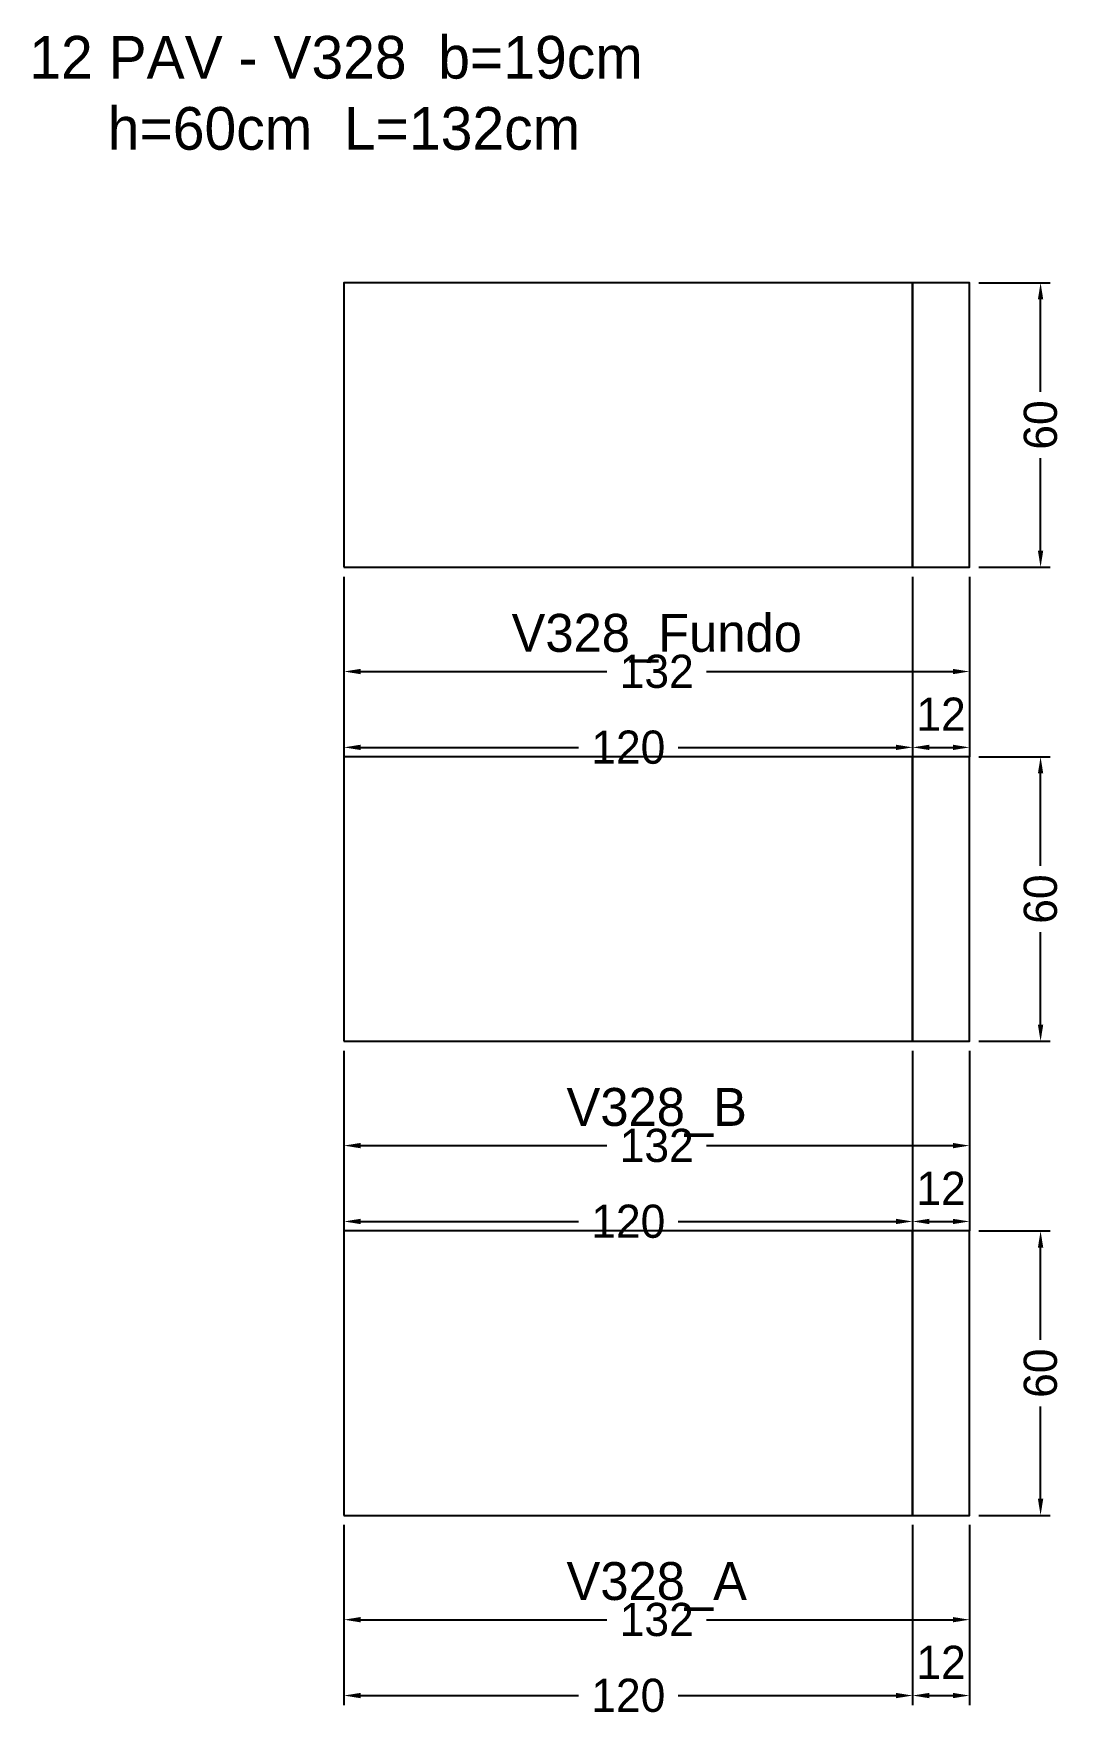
# Model space of a CAD drawing. Header units: metres. Extents: x -65 to 152, y -43 to 313.
import ezdxf

# ---------------------------------------------------------------- set-up
doc = ezdxf.new("R2010")
doc.units = ezdxf.units.M
for name, color, linetype in [('COTA', 3, 'Continuous'), ('NOMENCLATURA', 2, 'Continuous'), ('Paineis', 7, 'Continuous'), ('Texto Secao', 2, 'Continuous')]:
    doc.layers.add(name, color=color, linetype=linetype)
doc.dimstyles.new('COTA_VIG', dxfattribs={"dimtxt": 7, "dimasz": 3.5, "dimexe": 2, "dimexo": 2, "dimgap": 1.5, "dimtad": 1, "dimdec": 1, "dimcen": 2.5, "dimclrd": 3, "dimclre": 3, "dimclrt": 3, "dimazin": 3, "dimtfac": 1, "dimtmove": 0, "dimatfit": 3})

# ---------------------------------------------------------------- blocks, each defined once
blk = doc.blocks.new('_CLOSEDFILLED')
at = {"color": 0, "linetype": 'BYBLOCK'}
blk.add_solid([(-1, 0.16), (0, 0), (-1, -0.16)], dxfattribs=at)
blk = doc.blocks.new('*D1')
at = {"color": 3}
for p, q in [((0, -2), (0, -24)), ((132, -2), (132, -24)), ((3.5, -22), (55.5, -22)), ((76.5, -22), (128.5, -22))]:
    blk.add_line(p, q, dxfattribs=at)
at = {"layer": 'Defpoints'}
for p in [(0, 0), (132, 0), (0, -22)]:
    blk.add_point(p, dxfattribs=at)
at = {"layer": 'COTA', "color": 3, "xscale": 3.5, "yscale": 3.5, "rotation": 180}
blk.add_blockref('_CLOSEDFILLED', (0, -22), dxfattribs=at)
at = {"layer": 'COTA', "color": 3, "xscale": 3.5, "yscale": 3.5}
blk.add_blockref('_CLOSEDFILLED', (132, -22), dxfattribs=at)
at = {"layer": 'COTA', "color": 3, "insert": (66, -22), "char_height": 7, "attachment_point": 5}
blk.add_mtext('132', dxfattribs=at)
blk = doc.blocks.new('*D2')
at = {"color": 3}
for p, q in [((0, -2), (0, -40)), ((120, -2), (120, -40)), ((3.5, -38), (49.5, -38)), ((70.5, -38), (116.5, -38))]:
    blk.add_line(p, q, dxfattribs=at)
at = {"layer": 'Defpoints'}
for p in [(0, 0), (120, 0), (0, -38)]:
    blk.add_point(p, dxfattribs=at)
at = {"layer": 'COTA', "color": 3, "xscale": 3.5, "yscale": 3.5, "rotation": 180}
blk.add_blockref('_CLOSEDFILLED', (0, -38), dxfattribs=at)
at = {"layer": 'COTA', "color": 3, "xscale": 3.5, "yscale": 3.5}
blk.add_blockref('_CLOSEDFILLED', (120, -38), dxfattribs=at)
at = {"layer": 'COTA', "color": 3, "insert": (60, -38), "char_height": 7, "attachment_point": 5}
blk.add_mtext('120', dxfattribs=at)
blk = doc.blocks.new('*D4')
at = {"color": 3}
for p, q in [((134, 60), (149, 60)), ((147, 37), (147, 56.5)), ((147, 3.5), (147, 23)), ((134, 0), (149, 0))]:
    blk.add_line(p, q, dxfattribs=at)
at = {"layer": 'Defpoints'}
for p in [(132, 60), (132, 0), (147, 0)]:
    blk.add_point(p, dxfattribs=at)
at = {"layer": 'COTA', "color": 3, "xscale": 3.5, "yscale": 3.5}
for p, rotation in [((147, 60), 90), ((147, 0), 270)]:
    blk.add_blockref('_CLOSEDFILLED', p, dxfattribs=dict(at, rotation=rotation))
at = {"layer": 'COTA', "color": 3, "insert": (147, 30), "char_height": 7, "attachment_point": 5, "rotation": 90}
blk.add_mtext('60', dxfattribs=at)
blk = doc.blocks.new('*D5')
at = {"color": 3}
for p, q in [((0, 98), (0, 76)), ((132, 98), (132, 76)), ((3.5, 78), (55.5, 78)), ((76.5, 78), (128.5, 78))]:
    blk.add_line(p, q, dxfattribs=at)
at = {"layer": 'Defpoints'}
for p in [(0, 100), (132, 100), (0, 78)]:
    blk.add_point(p, dxfattribs=at)
at = {"layer": 'COTA', "color": 3, "xscale": 3.5, "yscale": 3.5, "rotation": 180}
blk.add_blockref('_CLOSEDFILLED', (0, 78), dxfattribs=at)
at = {"layer": 'COTA', "color": 3, "xscale": 3.5, "yscale": 3.5}
blk.add_blockref('_CLOSEDFILLED', (132, 78), dxfattribs=at)
at = {"layer": 'COTA', "color": 3, "insert": (66, 78), "char_height": 7, "attachment_point": 5}
blk.add_mtext('132', dxfattribs=at)
blk = doc.blocks.new('*D6')
at = {"color": 3}
for p, q in [((0, 98), (0, 60)), ((120, 98), (120, 60)), ((3.5, 62), (49.5, 62)), ((70.5, 62), (116.5, 62))]:
    blk.add_line(p, q, dxfattribs=at)
at = {"layer": 'Defpoints'}
for p in [(0, 100), (120, 100), (0, 62)]:
    blk.add_point(p, dxfattribs=at)
at = {"layer": 'COTA', "color": 3, "xscale": 3.5, "yscale": 3.5, "rotation": 180}
blk.add_blockref('_CLOSEDFILLED', (0, 62), dxfattribs=at)
at = {"layer": 'COTA', "color": 3, "xscale": 3.5, "yscale": 3.5}
blk.add_blockref('_CLOSEDFILLED', (120, 62), dxfattribs=at)
at = {"layer": 'COTA', "color": 3, "insert": (60, 62), "char_height": 7, "attachment_point": 5}
blk.add_mtext('120', dxfattribs=at)
blk = doc.blocks.new('*D8')
at = {"color": 3}
for p, q in [((134, 160), (149, 160)), ((147, 137), (147, 156.5)), ((147, 103.5), (147, 123)), ((134, 100), (149, 100))]:
    blk.add_line(p, q, dxfattribs=at)
at = {"layer": 'Defpoints'}
for p in [(132, 160), (132, 100), (147, 100)]:
    blk.add_point(p, dxfattribs=at)
at = {"layer": 'COTA', "color": 3, "xscale": 3.5, "yscale": 3.5}
for p, rotation in [((147, 160), 90), ((147, 100), 270)]:
    blk.add_blockref('_CLOSEDFILLED', p, dxfattribs=dict(at, rotation=rotation))
at = {"layer": 'COTA', "color": 3, "insert": (147, 130), "char_height": 7, "attachment_point": 5, "rotation": 90}
blk.add_mtext('60', dxfattribs=at)
blk = doc.blocks.new('*D9')
at = {"color": 3}
for p, q in [((0, 198), (0, 176)), ((132, 198), (132, 176)), ((3.5, 178), (55.5, 178)), ((76.5, 178), (128.5, 178))]:
    blk.add_line(p, q, dxfattribs=at)
at = {"layer": 'Defpoints'}
for p in [(0, 200), (132, 200), (0, 178)]:
    blk.add_point(p, dxfattribs=at)
at = {"layer": 'COTA', "color": 3, "xscale": 3.5, "yscale": 3.5, "rotation": 180}
blk.add_blockref('_CLOSEDFILLED', (0, 178), dxfattribs=at)
at = {"layer": 'COTA', "color": 3, "xscale": 3.5, "yscale": 3.5}
blk.add_blockref('_CLOSEDFILLED', (132, 178), dxfattribs=at)
at = {"layer": 'COTA', "color": 3, "insert": (66, 178), "char_height": 7, "attachment_point": 5}
blk.add_mtext('132', dxfattribs=at)
blk = doc.blocks.new('*D10')
at = {"color": 3}
for p, q in [((0, 198), (0, 160)), ((120, 198), (120, 160)), ((3.5, 162), (49.5, 162)), ((70.5, 162), (116.5, 162))]:
    blk.add_line(p, q, dxfattribs=at)
at = {"layer": 'Defpoints'}
for p in [(0, 200), (120, 200), (0, 162)]:
    blk.add_point(p, dxfattribs=at)
at = {"layer": 'COTA', "color": 3, "xscale": 3.5, "yscale": 3.5, "rotation": 180}
blk.add_blockref('_CLOSEDFILLED', (0, 162), dxfattribs=at)
at = {"layer": 'COTA', "color": 3, "xscale": 3.5, "yscale": 3.5}
blk.add_blockref('_CLOSEDFILLED', (120, 162), dxfattribs=at)
at = {"layer": 'COTA', "color": 3, "insert": (60, 162), "char_height": 7, "attachment_point": 5}
blk.add_mtext('120', dxfattribs=at)
blk = doc.blocks.new('*D12')
at = {"color": 3}
for p, q in [((134, 260), (149, 260)), ((147, 237), (147, 256.5)), ((147, 203.5), (147, 223)), ((134, 200), (149, 200))]:
    blk.add_line(p, q, dxfattribs=at)
at = {"layer": 'Defpoints'}
for p in [(132, 260), (132, 200), (147, 200)]:
    blk.add_point(p, dxfattribs=at)
at = {"layer": 'COTA', "color": 3, "xscale": 3.5, "yscale": 3.5}
for p, rotation in [((147, 260), 90), ((147, 200), 270)]:
    blk.add_blockref('_CLOSEDFILLED', p, dxfattribs=dict(at, rotation=rotation))
at = {"layer": 'COTA', "color": 3, "insert": (147, 230), "char_height": 7, "attachment_point": 5, "rotation": 90}
blk.add_mtext('60', dxfattribs=at)

msp = doc.modelspace()

# ---------------------------------------------------------------- linework, layer by layer
at = {"layer": 'Paineis'}
for points in [[(0, 200), (120, 200), (120, 260), (0, 260)], [(120, 200), (132, 200), (132, 260), (120, 260)], [(0, 100), (120, 100), (120, 160), (0, 160)], [(120, 100), (132, 100), (132, 160), (120, 160)], [(0, 0), (120, 0), (120, 60), (0, 60)], [(120, 0), (132, 0), (132, 60), (120, 60)]]:
    msp.add_lwpolyline(points, close=True, dxfattribs=at)

# ---------------------------------------------------------------- texts
at = {"layer": 'NOMENCLATURA', "insert": (0, 300), "char_height": 9, "width": 152, "attachment_point": 5}
msp.add_mtext('12 PAV - V328  b=19cm  h=60cm  L=132cm', dxfattribs=at)
at = {"layer": 'Texto Secao', "char_height": 8, "width": 152, "attachment_point": 5}
for s, insert in [('V328_Fundo', (66, 185)), ('V328_B', (66, 85)), ('V328_A', (66, -15))]:
    msp.add_mtext(s, dxfattribs=dict(at, insert=insert))

# ---------------------------------------------------------------- dimensions: what is measured, and where the dimension line sits
at = {"layer": 'COTA'}
for base, p1, p2, picture, middle in [((147, 200), (132, 200), (132, 260), '*D12', (147, 230)), ((147, 100), (132, 100), (132, 160), '*D8', (147, 130)), ((147, 0), (132, 0), (132, 60), '*D4', (147, 30))]:
    dim = msp.add_linear_dim(base=base, p1=p1, p2=p2, angle=90, dimstyle='COTA_VIG', dxfattribs=at)
    dim.commit()
    dim.dimension.update_dxf_attribs({"geometry": picture, "text_midpoint": middle})
for base, p1, p2, picture, middle in [((0, 178), (0, 200), (132, 200), '*D9', (66, 178)), ((0, 162), (0, 200), (120, 200), '*D10', (60, 162)), ((0, 78), (0, 100), (132, 100), '*D5', (66, 78)), ((0, 62), (0, 100), (120, 100), '*D6', (60, 62)), ((0, -22), (0, 0), (132, 0), '*D1', (66, -22)), ((0, -38), (0, 0), (120, 0), '*D2', (60, -38))]:
    dim = msp.add_linear_dim(base=base, p1=p1, p2=p2, dimstyle='COTA_VIG', dxfattribs=at)
    dim.commit()
    dim.dimension.update_dxf_attribs({"geometry": picture, "text_midpoint": middle})
for base, p1, p2 in [((120, 162), (120, 200), (132, 200)), ((120, 62), (120, 100), (132, 100)), ((120, -38), (120, 0), (132, 0))]:
    msp.add_linear_dim(base=base, p1=p1, p2=p2, dimstyle='COTA_VIG', dxfattribs=at).render()

doc.saveas('drawing.dxf')
